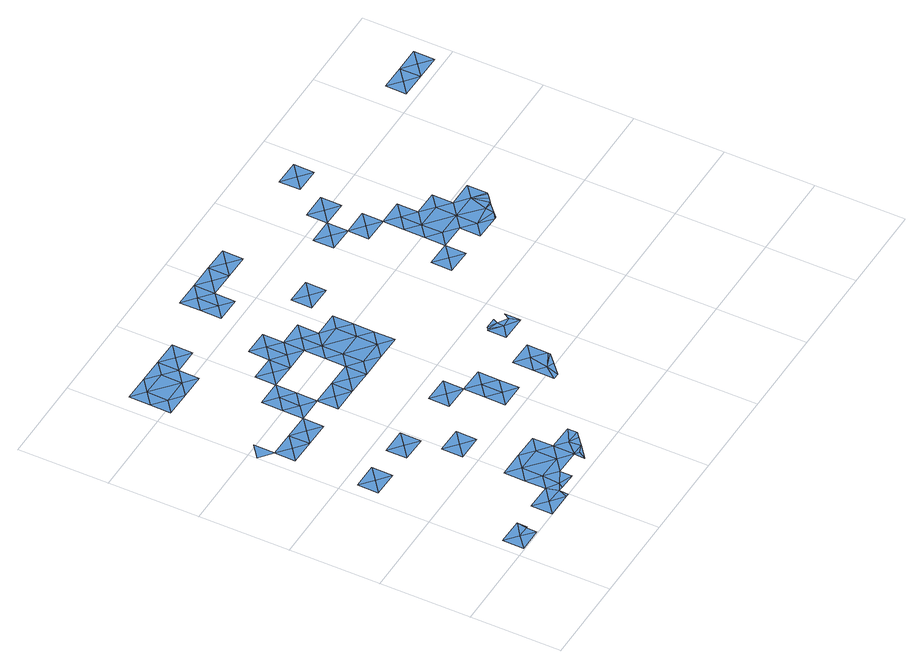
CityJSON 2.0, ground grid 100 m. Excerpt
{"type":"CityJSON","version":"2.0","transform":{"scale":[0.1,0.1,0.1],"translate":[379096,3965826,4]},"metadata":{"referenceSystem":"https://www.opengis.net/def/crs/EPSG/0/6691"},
"CityObjects":{
"waterbody1":{"type":"WaterBody","attributes":{"name":"さいたま市内水浸水想定区域","class":"1140","function":"4","InlandFloodingRiskAttribute.description":"1","InlandFloodingRiskAttribute.rankOrg":"1"},"geometry":[{"type":"MultiSurface","lod":"1","boundaries":[[[0,1,2]],[[3,0,2]],[[0,4,1]],[[0,3,5]],[[0,5,4]],[[5,6,4]],[[7,8,9]],[[10,7,9]],[[11,12,13]],[[14,11,13]],[[8,7,15]],[[16,12,11]],[[7,10,15]],[[17,16,11]],[[17,11,14]],[[18,19,20]],[[21,17,14]],[[20,22,23]],[[22,24,23]],[[16,17,25]],[[26,27,16]],[[17,28,25]],[[29,20,23]],[[26,16,25]],[[28,30,25]],[[24,29,23]],[[31,26,25]],[[32,27,33]],[[30,31,25]],[[27,26,33]],[[34,35,36]],[[37,32,33]],[[29,24,38]],[[26,39,33]],[[39,26,31]],[[35,34,40]],[[38,24,41]],[[42,37,33]],[[39,42,33]],[[36,35,43]],[[44,39,31]],[[45,46,47]],[[29,38,48]],[[49,50,51]],[[48,38,41]],[[35,40,43]],[[46,52,47]],[[53,49,54]],[[51,50,55]],[[49,51,54]],[[45,47,56]],[[57,58,44]],[[42,39,59]],[[39,44,59]],[[60,61,48]],[[47,52,56]],[[37,42,62]],[[62,42,59]],[[53,54,63]],[[58,57,64]],[[65,60,48]],[[44,58,64]],[[44,66,59]],[[54,51,67]],[[51,55,67]],[[66,44,64]],[[68,61,69]],[[61,60,69]],[[54,70,63]],[[66,71,59]],[[72,66,64]],[[70,54,67]],[[67,55,73]],[[74,68,69]],[[75,60,65]],[[69,60,75]],[[76,77,65]],[[66,72,78]],[[79,70,67]],[[70,80,63]],[[66,78,71]],[[74,69,75]],[[79,67,73]],[[76,81,77]],[[79,80,70]],[[65,77,82]],[[83,80,79]],[[77,81,82]],[[74,84,85]],[[81,86,82]],[[74,87,84]],[[88,89,90]],[[83,79,91]],[[89,92,90]],[[86,93,82]],[[85,84,94]],[[80,83,95]],[[86,81,96]],[[97,98,99]],[[84,87,94]],[[88,90,100]],[[83,91,95]],[[101,92,99]],[[98,101,99]],[[93,86,96]],[[90,92,100]],[[97,102,98]],[[87,103,94]],[[104,93,96]],[[105,101,98]],[[102,105,98]],[[106,104,96]],[[107,94,108]],[[103,87,109]],[[94,103,108]],[[93,110,111]],[[92,101,112]],[[105,112,101]],[[110,93,104]],[[113,107,108]],[[108,103,114]],[[103,109,114]],[[109,111,115]],[[111,110,115]],[[113,108,114]],[[109,116,114]],[[109,115,116]],[[110,104,117]],[[104,106,117]],[[110,118,115]],[[116,119,114]],[[120,121,122]],[[121,123,122]],[[115,124,116]],[[118,110,117]],[[125,124,115]],[[118,125,115]],[[124,119,116]],[[117,106,126]],[[121,127,123]],[[123,127,128]],[[121,120,129]],[[130,117,126]],[[118,117,130]],[[131,121,129]],[[127,132,128]],[[133,134,135]],[[125,136,124]],[[127,121,137]],[[138,118,130]],[[121,131,137]],[[125,118,138]],[[134,139,135]],[[135,139,140]],[[132,127,137]],[[134,133,141]],[[136,125,138]],[[139,142,140]],[[134,143,139]],[[143,134,141]],[[143,142,139]],[[144,145,146]],[[145,147,146]],[[148,149,150]],[[151,152,147]],[[153,149,148]],[[142,143,154]],[[151,147,145]],[[144,155,145]],[[143,156,154]],[[149,157,150]],[[152,151,158]],[[159,151,145]],[[155,159,145]],[[160,142,154]],[[156,160,154]],[[157,149,153]],[[161,159,155]],[[162,160,156]],[[163,162,156]],[[160,162,164]],[[162,163,164]],[[165,166,167]],[[166,168,167]],[[169,170,171]],[[172,165,167]],[[168,172,167]],[[170,173,171]],[[170,169,174]],[[173,170,174]],[[174,175,176]],[[177,176,175]],[[178,179,172]],[[180,178,172]],[[181,174,176]],[[182,179,183]],[[177,181,176]],[[179,178,183]],[[184,173,185]],[[186,177,182]],[[186,182,183]],[[185,173,187]],[[188,184,185]],[[178,189,183]],[[190,186,183]],[[180,191,192]],[[178,180,189]],[[188,185,187]],[[193,190,183]],[[191,194,192]],[[189,193,183]],[[177,186,195]],[[180,192,189]],[[195,186,190]],[[194,196,192]],[[197,193,189]],[[193,198,190]],[[189,192,199]],[[194,200,196]],[[192,196,199]],[[201,197,189]],[[201,189,199]],[[202,203,204]],[[198,193,197]],[[196,205,199]],[[203,206,204]],[[205,207,199]],[[207,208,199]],[[208,201,199]],[[209,202,204]],[[201,210,197]],[[208,211,201]],[[206,209,204]],[[211,212,201]],[[201,212,213]],[[201,213,210]],[[214,215,216]],[[217,214,216]],[[215,214,218]],[[214,217,218]],[[217,219,218]],[[219,220,218]],[[219,217,221]],[[219,221,220]]]}]}
},
"vertices":[
[250,130,9],[114,245,10],[111,14,10],[375,11,10],[396,242,9],[384,126,9],[395,126,9],[276,1746,8],[136,1863,10],[133,1632,9],[415,1628,9],[818,120,7],[679,238,9],[675,7,8],[958,3,7],[418,1859,9],[961,234,8],[1005,105,6],[152,3018,9],[9,2905,9],[149,2787,9],[997,2,6],[146,2556,12],[288,2670,9],[428,2552,12],[1090,154,6],[1104,347,9],[964,465,8],[1058,102,6],[431,2784,9],[1241,93,7],[1243,230,7],[967,696,8],[1107,579,9],[698,1624,9],[840,1738,9],[701,1855,9],[1249,692,8],[571,2666,9],[1386,344,7],[980,1620,9],[710,2549,9],[1389,575,9],[983,1851,9],[1525,226,8],[977,1389,9],[974,1158,9],[1116,1272,8],[713,2780,10],[168,4174,16],[165,3943,15],[307,4056,15],[1256,1154,9],[171,4405,16],[311,4288,17],[447,3939,14],[1259,1385,9],[1524,109,7],[1571,187,7],[1529,457,8],[856,2893,11],[717,3011,13],[1532,688,8],[453,4401,16],[1664,224,8],[996,2776,12],[1654,352,9],[590,4053,12],[720,3242,14],[859,3124,14],[593,4284,15],[1811,453,9],[1756,300,9],[729,3935,12],[1002,3238,15],[999,3007,13],[992,2545,10],[1135,2658,12],[1809,345,9],[732,4166,14],[735,4397,15],[1275,2541,13],[1278,2772,13],[875,4280,15],[1145,3352,14],[1005,3469,14],[1417,2654,13],[1284,3234,14],[1548,1844,10],[1544,1613,10],[1687,1726,9],[1015,4162,15],[1827,1609,9],[1560,2768,13],[1287,3465,14],[1018,4393,15],[1557,2537,14],[1820,1147,9],[1963,1260,9],[1824,1378,9],[1830,1840,9],[1966,1491,9],[2103,1143,10],[1427,3348,13],[1700,2651,13],[2106,1374,9],[1839,2533,14],[1291,3696,16],[1430,3579,16],[1566,3230,13],[1703,2882,13],[1563,2999,13],[2109,1605,9],[1573,3692,15],[1570,3461,14],[1706,3113,12],[1709,3344,13],[1982,2647,14],[1985,2878,13],[1852,3458,15],[2444,907,11],[2489,1047,11],[2382,908,10],[2385,1139,10],[1849,3226,13],[1988,3109,13],[2122,2529,14],[2528,1253,11],[2388,1370,10],[2566,1017,11],[2125,2760,13],[2667,1111,11],[2670,1366,11],[1579,4155,15],[1722,4268,14],[1582,4386,15],[2131,3223,14],[2667,1135,11],[2128,2991,14],[1725,4499,15],[1585,4617,15],[1861,4151,15],[1868,4613,15],[1865,4382,15],[2673,1597,10],[2800,1694,11],[2676,1803,9],[2692,1807,11],[2134,3454,15],[2277,3567,14],[2137,3685,15],[2807,1774,11],[2706,1828,11],[2416,3450,15],[2007,4495,14],[2956,1593,11],[2147,4378,15],[2420,3681,15],[2839,1826,11],[2919,1707,11],[2150,4609,15],[2958,1771,11],[2290,4492,14],[2429,4374,15],[2432,4605,14],[3254,2745,15],[3251,2514,15],[3393,2628,15],[3533,2510,15],[2984,3673,14],[3127,3787,14],[2987,3904,14],[3536,2741,15],[3270,3900,15],[3266,3669,15],[3263,3438,14],[3406,3552,15],[3546,3434,15],[3679,2855,15],[3539,2972,15],[3818,2737,14],[3549,3665,15],[3542,3203,14],[3682,3086,14],[3273,4131,16],[3412,4014,15],[3685,3317,15],[3552,3897,15],[3555,4128,17],[3961,2851,14],[3825,3199,14],[3815,2506,14],[3958,2620,14],[3964,3082,15],[4097,2502,13],[3828,3431,15],[4175,2553,11],[4104,2965,14],[4107,3196,15],[4191,2650,11],[4124,2502,11],[4243,2847,15],[3561,4590,15],[3558,4359,17],[3701,4472,16],[4262,2635,11],[3840,4355,17],[4281,2648,11],[4285,2652,11],[3844,4586,16],[4386,2961,15],[4329,2686,11],[4374,2730,13],[4383,2738,16],[5391,4218,15],[5252,4336,15],[5249,4105,15],[5531,4101,15],[5534,4332,15],[5674,4214,16],[5816,4328,16],[5813,4097,15]
]}
